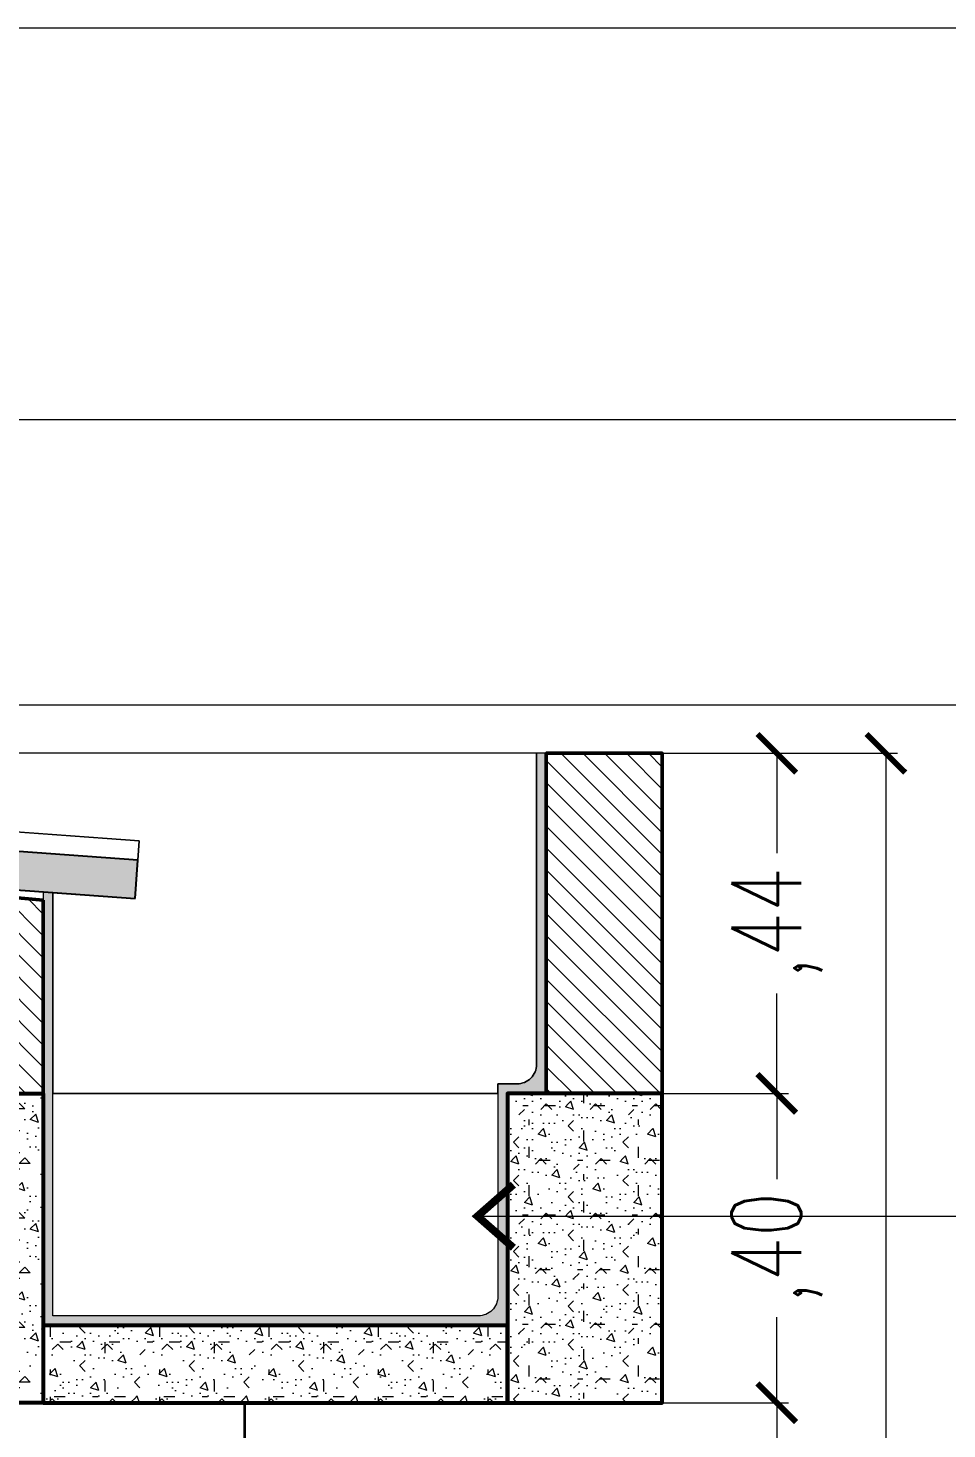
# Model space of a CAD drawing. Header units: millimetres. Extents: x 216 to 2687, y 57 to 1099.
# Drawn here: x 442.221 to 443.409, y 61.602 to 63.413 of the extents above; entities that cross this region are included whole.
import ezdxf

# ---------------------------------------------------------------- set-up
doc = ezdxf.new("R2010")
doc.units = ezdxf.units.MM
doc.header["$LTSCALE"] = 0.5
doc.header["$PDMODE"] = 35
doc.linetypes.add('DASHDOT2', pattern=[12.7, 6.35, -3.175, 0, -3.175])
for name, color, linetype, lineweight in [('A-COLS-ACHU', 47, 'Continuous', 0), ('A-COTAS', 7, 'Continuous', 9), ('A-CUBT', 133, 'Continuous', 15), ('A-CUBT-BORD', 20, 'Continuous', 25), ('A-ECON-VIGA', 2, 'Continuous', 53), ('A-MURO', 5, 'Continuous', 50), ('A-MURO-ACHU', 250, 'Continuous', 0), ('A-PLAN-1', 2, 'Continuous', 35), ('A-PLAN-3', 146, 'Continuous', 5), ('A-PLAN-ACHU1', 105, 'Continuous', 9), ('A-PLAN-ACHU3', 250, 'Continuous', 0), ('A-TEXT-FLEC', 4, 'Continuous', 9)]:
    doc.layers.add(name, color=color, linetype=linetype, lineweight=lineweight)
doc.styles.add('Cotas', font='romans.shx', dxfattribs={"width": 0.75})
doc.dimstyles.new("1-25'", dxfattribs={"dimtxt": 0.075, "dimasz": 0.05, "dimexe": 0.015, "dimexo": 0, "dimgap": 0.02, "dimtad": 0, "dimzin": 4, "dimtxsty": 'Cotas', "dimblk": 'ARCHTICK', "dimcen": 0.09, "dimclrd": 142, "dimclre": 2, "dimclrt": 2, "dimadec": 0, "dimazin": 0, "dimtfac": 1, "dimtmove": 0, "dimatfit": 3, "dimfxl": 0.1, "dimlwd": 13, "dimlwe": 9, "dimarcsym": 2})
pattern_1 = [(315.0000597, (-2414.348867, -998.31859), (0.01414212088, 0.01414215036), [])]

# ---------------------------------------------------------------- blocks, each defined once
blk = doc.blocks.new('*U680')
at = {"layer": 'A-TEXT-FLEC'}
blk.add_lwpolyline([(0, 0), (0, 0), (4.2415, 0)], dxfattribs=at)
blk = doc.blocks.new('*U678')
at = {"layer": 'A-TEXT-FLEC'}
blk.add_lwpolyline([(0, 0), (0, 0), (4.5206, 0)], dxfattribs=at)
blk = doc.blocks.new('*U679')
at = {"layer": 'A-TEXT-FLEC'}
blk.add_lwpolyline([(0, 0), (0, 0), (5.0856, 0)], dxfattribs=at)
blk = doc.blocks.new('_ArchTick')
at = {"color": 0, "linetype": 'ByBlock', "const_width": 0.15}
blk.add_lwpolyline([(-0.5, -0.5), (0.5, 0.5)], dxfattribs=at)
blk = doc.blocks.new('*D709')
at = {"layer": 'A-COTAS', "color": 2, "linetype": 'DASHDOT2', "lineweight": 9, "transparency": 16777216}
for p, q in [((443.0405, 62.4754), (443.2036, 62.4754)), ((443.0405, 62.0354), (443.2036, 62.0354))]:
    blk.add_line(p, q, dxfattribs=at)
at = {"layer": 'A-COTAS', "color": 142, "linetype": 'Continuous', "lineweight": 13, "transparency": 16777216}
for p, q in [((443.1886, 62.4754), (443.1886, 62.3461)), ((443.1886, 62.0354), (443.1886, 62.1647))]:
    blk.add_line(p, q, dxfattribs=at)
at = {"layer": 'DEFPOINTS', "color": 0, "transparency": 16777216}
for p in [(443.0405, 62.4754), (443.0405, 62.0354), (443.1886, 62.0354)]:
    blk.add_point(p, dxfattribs=at)
at = {"layer": 'A-COTAS', "color": 142, "lineweight": 13, "transparency": 16777216, "xscale": 0.05, "yscale": 0.05, "zscale": 0.05}
for p, rotation in [((443.1886, 62.4754), 90), ((443.1886, 62.0354), 270)]:
    blk.add_blockref('_ArchTick', p, dxfattribs=dict(at, rotation=rotation))
at = {"layer": 'A-COTAS', "color": 2, "transparency": 16777216, "insert": (443.1886, 62.2554), "char_height": 0.09, "attachment_point": 5, "rotation": 90, "style": 'Cotas'}
blk.add_mtext(',44', dxfattribs=at)
blk = doc.blocks.new('*D710')
at = {"layer": 'A-COTAS', "color": 2, "linetype": 'DASHDOT2', "lineweight": 9, "transparency": 16777216}
for p, q in [((443.0405, 62.0354), (443.2036, 62.0354)), ((443.0405, 61.6354), (443.2036, 61.6354))]:
    blk.add_line(p, q, dxfattribs=at)
at = {"layer": 'A-COTAS', "color": 142, "linetype": 'Continuous', "lineweight": 13, "transparency": 16777216}
for p, q in [((443.1886, 62.0354), (443.1886, 61.9245)), ((443.1886, 61.6354), (443.1886, 61.7463))]:
    blk.add_line(p, q, dxfattribs=at)
at = {"layer": 'DEFPOINTS', "color": 0, "transparency": 16777216}
for p in [(443.0405, 62.0354), (443.0405, 61.6354), (443.1886, 61.6354)]:
    blk.add_point(p, dxfattribs=at)
at = {"layer": 'A-COTAS', "color": 142, "lineweight": 13, "transparency": 16777216, "xscale": 0.05, "yscale": 0.05, "zscale": 0.05}
for p, rotation in [((443.1886, 62.0354), 90), ((443.1886, 61.6354), 270)]:
    blk.add_blockref('_ArchTick', p, dxfattribs=dict(at, rotation=rotation))
at = {"layer": 'A-COTAS', "color": 2, "transparency": 16777216, "insert": (443.1886, 61.8354), "char_height": 0.09, "attachment_point": 5, "rotation": 90, "style": 'Cotas'}
blk.add_mtext(',40', dxfattribs=at)
blk = doc.blocks.new('*D711')
at = {"layer": 'A-COTAS', "color": 2, "linetype": 'DASHDOT2', "lineweight": 9, "transparency": 16777216}
for p, q in [((443.0405, 61.6354), (443.2036, 61.6354)), ((442.9455, 58.6354), (443.2036, 58.6354))]:
    blk.add_line(p, q, dxfattribs=at)
at = {"layer": 'A-COTAS', "color": 142, "linetype": 'Continuous', "lineweight": 13, "transparency": 16777216}
for p, q in [((443.1886, 61.6354), (443.1886, 60.2583)), ((443.1886, 58.6354), (443.1886, 60.0126))]:
    blk.add_line(p, q, dxfattribs=at)
at = {"layer": 'DEFPOINTS', "color": 0, "transparency": 16777216}
for p in [(443.0405, 61.6354), (442.9455, 58.6354), (443.1886, 58.6354)]:
    blk.add_point(p, dxfattribs=at)
at = {"layer": 'A-COTAS', "color": 142, "lineweight": 13, "transparency": 16777216, "xscale": 0.05, "yscale": 0.05, "zscale": 0.05}
for p, rotation in [((443.1886, 61.6354), 90), ((443.1886, 58.6354), 270)]:
    blk.add_blockref('_ArchTick', p, dxfattribs=dict(at, rotation=rotation))
at = {"layer": 'A-COTAS', "color": 2, "transparency": 16777216, "insert": (443.1886, 60.1354), "char_height": 0.09, "attachment_point": 5, "rotation": 90, "style": 'Cotas'}
blk.add_mtext('3,00', dxfattribs=at)
blk = doc.blocks.new('*D713')
at = {"layer": 'A-COTAS', "color": 2, "linetype": 'DASHDOT2', "lineweight": 9, "transparency": 16777216}
for p, q in [((443.0405, 62.4754), (443.3445, 62.4754)), ((443.043, 58.4332), (443.3445, 58.4332))]:
    blk.add_line(p, q, dxfattribs=at)
at = {"layer": 'A-COTAS', "color": 142, "linetype": 'Continuous', "lineweight": 13, "transparency": 16777216}
for p, q in [((443.3295, 62.4754), (443.3295, 60.5788)), ((443.3295, 58.4332), (443.3295, 60.3299))]:
    blk.add_line(p, q, dxfattribs=at)
at = {"layer": 'DEFPOINTS', "color": 0, "transparency": 16777216}
for p in [(443.0405, 62.4754), (443.043, 58.4332), (443.3295, 58.4332)]:
    blk.add_point(p, dxfattribs=at)
at = {"layer": 'A-COTAS', "color": 142, "lineweight": 13, "transparency": 16777216, "xscale": 0.05, "yscale": 0.05, "zscale": 0.05}
for p, rotation in [((443.3295, 62.4754), 90), ((443.3295, 58.4332), 270)]:
    blk.add_blockref('_ArchTick', p, dxfattribs=dict(at, rotation=rotation))
at = {"layer": 'A-COTAS', "color": 2, "transparency": 16777216, "insert": (443.3295, 60.4543), "char_height": 0.09, "attachment_point": 5, "rotation": 90, "style": 'Cotas'}
blk.add_mtext('4,04', dxfattribs=at)
blk = doc.blocks.new('*U747')
at = {"layer": 'A-TEXT-FLEC'}
blk.add_lwpolyline([(2.6172, 0), (0, 0), (0, 0.137)], dxfattribs=at)
at = {"layer": 'A-TEXT-FLEC', "const_width": 0.01}
blk.add_lwpolyline([(2.5708, -0.0408), (2.6172, 0), (2.5708, 0.0408)], dxfattribs=at)

msp = doc.modelspace()

# ---------------------------------------------------------------- hatches: boundary and pattern name
at = {"layer": 'A-COLS-ACHU'}
h = msp.add_hatch(dxfattribs=at)
h.set_pattern_fill('CONCRETE', color=256, scale=0.1, angle=45, style=0, pattern_type=2)
h.set_pattern_definition([(90, (440.48407, 61.47119), (-0.070711, 0.070711), [0.014142, -0.028285, 0.007071, -0.042426, 0.014142, -0.0353554]), (180, (440.526494, 61.52069), (-0.070711, -0.070711), [0.0141421, -0.021213, 0.007071, -0.035355, 0.0141421, -0.0494982]), (108.435, (440.484067, 61.44998), (-0.0707107, 0.0707107), [0.01118, -0.04472, 0.01118, -0.0447234]), (161.565, (440.484067, 61.44998), (-0.0707107, 0.0707107), [0.01118, -0.04472, 0.01118, -0.0447234]), (45, (440.477, 61.45705), (-0.0707107, 0.0707107), [0.005, -0.04, 0.01, -0.04, 0.005]), (45, (440.46639, 61.46766), (-0.0707107, 0.0707107), [-0.015, 0.01, -0.04, 0, -0.035, 0]), (45, (440.46285, 61.47119), (-0.0707107, 0.0707107), [-0.04, 0, -0.03, 0.01, -0.02, 0]), (45, (440.45225, 61.4818), (-0.0707107, 0.0707107), [-0.02, 0, -0.025, 0.01, -0.045, 0]), (45, (440.44164, 61.49241), (-0.0707107, 0.0707107), [-0.02, 0.01, -0.04, 0.01, -0.02, 0]), (45, (440.42396, 61.51008), (-0.0707107, 0.0707107), [-0.015, 0.01, -0.02, 0, -0.055, 0]), (45, (440.42043, 61.51362), (-0.0707107, 0.0707107), [-0.02, 0, -0.06, 0.01, -0.01, 0]), (135, (440.47346, 61.46766), (-0.0707107, -0.0707107), [-0.03, 0, -0.03, 0, -0.04, 0]), (135, (440.49467, 61.46059), (-0.0707107, -0.0707107), [-0.015, 0.01, -0.04, 0, -0.035, 0]), (135, (440.50174, 61.46766), (-0.0707107, -0.0707107), [-0.04, 0, -0.035, 0.01, -0.015, 0]), (135, (440.54064, 61.50655), (-0.0707107, -0.0707107), [-0.02, 0.01, -0.05, 0.01, -0.01, 0]), (135, (440.48407, 61.46412), (-0.0707107, -0.0707107), [-0.03, 0, -0.035, 0, -0.035, 0]), (135, (440.49114, 61.47119), (-0.0707107, -0.0707107), [-0.025, 0, -0.055, 0, -0.02, 0]), (135, (440.49467, 61.4818), (-0.0707107, -0.0707107), [-0.05, 0, -0.015, 0, -0.035, 0]), (135, (440.50528, 61.47826), (-0.0707107, -0.0707107), [-0.045, 0, -0.02, 0, -0.025, 0]), (135, (440.50174, 61.49594), (-0.0707107, -0.0707107), [-0.04, 0, -0.015, 0, -0.04, 0]), (135, (440.50174, 61.50301), (-0.0707107, -0.0707107), [-0.045, 0, -0.02, 0, -0.035, 0]), (135, (440.52296, 61.48887), (-0.0707107, -0.0707107), [-0.06, 0, -0.025, 0, -0.015, 0]), (135, (440.51589, 61.50301), (-0.0707107, -0.0707107), [-0.02, 0, -0.04, 0, -0.04, 0]), (135, (440.52296, 61.50301), (-0.0707107, -0.0707107), [-0.045, 0, -0.025, 0, -0.03, 0]), (135, (440.53003, 61.50301), (-0.0707107, -0.0707107), [-0.04, 0, -0.03, 0, -0.03, 0]), (135, (440.53356, 61.51362), (-0.0707107, -0.0707107), [-0.03, 0, -0.03, 0, -0.04, 0]), (135, (440.5371, 61.52423), (-0.0707107, -0.0707107), [-0.04, 0, -0.02, 0, -0.04, 0]), (135, (440.5371, 61.5313), (-0.0707107, -0.0707107), [-0.015, 0, -0.06, 0, -0.025, 0])])
h.paths.add_polyline_path([(441.9405, 62.0354), (442.2405, 62.0354), (442.2405, 61.6354), (441.9405, 61.6354)])
h = msp.add_hatch(dxfattribs=at)
h.set_pattern_fill('CONCRETE', color=256, scale=0.1, angle=45, style=0, pattern_type=2)
h.set_pattern_definition([(90, (-2416.75531, -998.48282), (-0.070711, 0.070711), [0.014142, -0.028285, 0.007071, -0.042426, 0.014142, -0.0353553562]), (180, (-2416.712885, -998.433325), (-0.070711, -0.070711), [0.0141421, -0.021213, 0.007071, -0.035355, 0.0141421, -0.0494981562]), (108.4349488, (-2416.75531, -998.504036), (-0.0707106781, 0.0707106781), [0.01118, -0.04472, 0.01118, -0.0447233989]), (161.5650512, (-2416.75531, -998.504036), (-0.07071067815, 0.0707106781), [0.01118, -0.04472, 0.01118, -0.0447233989]), (45, (-2416.76238, -998.49696), (-0.070710678, 0.070710678), [0.005, -0.04, 0.01, -0.04, 0.005]), (45, (-2416.77299, -998.48636), (-0.070710678, 0.070710678), [-0.015, 0.01, -0.04, 0, -0.035, 0]), (45, (-2416.77652, -998.48282), (-0.070710678, 0.070710678), [-0.04, 0, -0.03, 0.01, -0.02, 0]), (45, (-2416.78713, -998.47222), (-0.070710678, 0.070710678), [-0.02, 0, -0.025, 0.01, -0.045, 0]), (45, (-2416.79774, -998.46161), (-0.070710678, 0.070710678), [-0.02, 0.01, -0.04, 0.01, -0.02, 0]), (45, (-2416.81542, -998.44393), (-0.070710678, 0.070710678), [-0.015, 0.01, -0.02, 0, -0.055, 0]), (45, (-2416.81895, -998.4404), (-0.070710678, 0.070710678), [-0.02, 0, -0.06, 0.01, -0.01, 0]), (135, (-2416.76592, -998.48636), (-0.070710678, -0.070710678), [-0.03, 0, -0.03, 0, -0.04, 0]), (135, (-2416.74471, -998.49343), (-0.070710678, -0.070710678), [-0.015, 0.01, -0.04, 0, -0.035, 0]), (135, (-2416.73763, -998.48636), (-0.070710678, -0.070710678), [-0.04, 0, -0.035, 0.01, -0.015, 0]), (135, (-2416.69874, -998.44747), (-0.070710678, -0.070710678), [-0.02, 0.01, -0.05, 0.01, -0.01, 0]), (135, (-2416.75531, -998.48989), (-0.070710678, -0.070710678), [-0.03, 0, -0.035, 0, -0.035, 0]), (135, (-2416.74824, -998.48282), (-0.070710678, -0.070710678), [-0.025, 0, -0.055, 0, -0.02, 0]), (135, (-2416.74471, -998.47222), (-0.070710678, -0.070710678), [-0.05, 0, -0.015, 0, -0.035, 0]), (135, (-2416.7341, -998.47575), (-0.070710678, -0.070710678), [-0.045, 0, -0.02, 0, -0.025, 0]), (135, (-2416.73763, -998.45807), (-0.070710678, -0.070710678), [-0.04, 0, -0.015, 0, -0.04, 0]), (135, (-2416.73763, -998.451), (-0.070710678, -0.070710678), [-0.045, 0, -0.02, 0, -0.035, 0]), (135, (-2416.71642, -998.46514), (-0.070710678, -0.070710678), [-0.06, 0, -0.025, 0, -0.015, 0]), (135, (-2416.72349, -998.451), (-0.070710678, -0.070710678), [-0.02, 0, -0.04, 0, -0.04, 0]), (135, (-2416.71642, -998.451), (-0.070710678, -0.070710678), [-0.045, 0, -0.025, 0, -0.03, 0]), (135, (-2416.70935, -998.451), (-0.070710678, -0.070710678), [-0.04, 0, -0.03, 0, -0.03, 0]), (135, (-2416.70581, -998.4404), (-0.070710678, -0.070710678), [-0.03, 0, -0.03, 0, -0.04, 0]), (135, (-2416.70228, -998.42979), (-0.070710678, -0.070710678), [-0.04, 0, -0.02, 0, -0.04, 0]), (135, (-2416.70228, -998.42272), (-0.070710678, -0.070710678), [-0.015, 0, -0.06, 0, -0.025, 0])])
h.paths.add_polyline_path([(443.0405, 62.0354), (442.8405, 62.0354), (442.8405, 61.6354), (443.0405, 61.6354)])
h = msp.add_hatch(dxfattribs=at)
h.set_pattern_fill('CONCRETE', color=256, scale=0.1, angle=45, style=0, pattern_type=2)
h.set_pattern_definition([(90, (-5235.56082, -2058.25139), (-0.070711, 0.070711), [0.014142, -0.028285, 0.007071, -0.042426, 0.014142, -0.0353553562]), (180, (-5235.518396, -2058.201894), (-0.070711, -0.070711), [0.0141421, -0.021213, 0.007071, -0.035355, 0.0141421, -0.0494981562]), (108.4349488, (-5235.560823, -2058.272604), (-0.0707106781, 0.07071067812), [0.01118, -0.04472, 0.01118, -0.0447233989]), (161.5650512, (-5235.560823, -2058.272604), (-0.07071067815, 0.0707106781), [0.01118, -0.04472, 0.01118, -0.0447233989]), (45, (-5235.56789, -2058.26553), (-0.0707106781, 0.0707106781), [0.005, -0.04, 0.01, -0.04, 0.005]), (45, (-5235.5785, -2058.25493), (-0.0707106781, 0.0707106781), [-0.015, 0.01, -0.04, 0, -0.035, 0]), (45, (-5235.58204, -2058.25139), (-0.0707106781, 0.0707106781), [-0.04, 0, -0.03, 0.01, -0.02, 0]), (45, (-5235.59264, -2058.24078), (-0.0707106781, 0.0707106781), [-0.02, 0, -0.025, 0.01, -0.045, 0]), (45, (-5235.60325, -2058.23018), (-0.0707106781, 0.0707106781), [-0.02, 0.01, -0.04, 0.01, -0.02, 0]), (45, (-5235.62093, -2058.2125), (-0.0707106781, 0.0707106781), [-0.015, 0.01, -0.02, 0, -0.055, 0]), (45, (-5235.62446, -2058.20896), (-0.0707106781, 0.0707106781), [-0.02, 0, -0.06, 0.01, -0.01, 0]), (135, (-5235.57143, -2058.25493), (-0.0707106781, -0.0707106781), [-0.03, 0, -0.03, 0, -0.04, 0]), (135, (-5235.55022, -2058.262), (-0.0707106781, -0.0707106781), [-0.015, 0.01, -0.04, 0, -0.035, 0]), (135, (-5235.54315, -2058.25493), (-0.0707106781, -0.0707106781), [-0.04, 0, -0.035, 0.01, -0.015, 0]), (135, (-5235.50425, -2058.21604), (-0.0707106781, -0.0707106781), [-0.02, 0.01, -0.05, 0.01, -0.01, 0]), (135, (-5235.56082, -2058.25846), (-0.0707106781, -0.0707106781), [-0.03, 0, -0.035, 0, -0.035, 0]), (135, (-5235.55375, -2058.25139), (-0.0707106781, -0.0707106781), [-0.025, 0, -0.055, 0, -0.02, 0]), (135, (-5235.55022, -2058.24078), (-0.0707106781, -0.0707106781), [-0.05, 0, -0.015, 0, -0.035, 0]), (135, (-5235.53961, -2058.24432), (-0.0707106781, -0.0707106781), [-0.045, 0, -0.02, 0, -0.025, 0]), (135, (-5235.54315, -2058.22664), (-0.0707106781, -0.0707106781), [-0.04, 0, -0.015, 0, -0.04, 0]), (135, (-5235.54315, -2058.21957), (-0.0707106781, -0.0707106781), [-0.045, 0, -0.02, 0, -0.035, 0]), (135, (-5235.52193, -2058.23371), (-0.0707106781, -0.0707106781), [-0.06, 0, -0.025, 0, -0.015, 0]), (135, (-5235.529, -2058.21957), (-0.0707106781, -0.0707106781), [-0.02, 0, -0.04, 0, -0.04, 0]), (135, (-5235.52193, -2058.21957), (-0.0707106781, -0.0707106781), [-0.045, 0, -0.025, 0, -0.03, 0]), (135, (-5235.51486, -2058.21957), (-0.0707106781, -0.0707106781), [-0.04, 0, -0.03, 0, -0.03, 0]), (135, (-5235.51133, -2058.20896), (-0.0707106781, -0.0707106781), [-0.03, 0, -0.03, 0, -0.04, 0]), (135, (-5235.50779, -2058.19836), (-0.0707106781, -0.0707106781), [-0.04, 0, -0.02, 0, -0.04, 0]), (135, (-5235.50779, -2058.19129), (-0.0707106781, -0.0707106781), [-0.015, 0, -0.06, 0, -0.025, 0])])
h.paths.add_polyline_path([(442.8405, 61.7354), (442.2385, 61.7354), (442.2385, 61.6354), (442.8405, 61.6354)])
at = {"layer": 'A-MURO-ACHU'}
h = msp.add_hatch(dxfattribs=at)
h.set_pattern_fill('_USER', color=256, scale=0.02, angle=-44.9999, pattern_type=0)
h.set_pattern_definition(pattern_1)
h.paths.add_polyline_path([(442.8905, 62.0354), (442.8905, 62.4754), (443.0405, 62.4754), (443.0405, 62.0354)])
h = msp.add_hatch(dxfattribs=at)
h.set_pattern_fill('_USER', color=256, scale=0.02, angle=-44.9999, pattern_type=0)
h.set_pattern_definition(pattern_1)
h.paths.add_polyline_path([(442.2405, 62.2854), (442.2405, 62.0354), (442.1205, 62.0354), (442.1205, 62.2963)])
at = {"layer": 'A-PLAN-ACHU3'}
h = msp.add_hatch(dxfattribs=at)
h.set_pattern_fill('ANSI33', color=256, scale=0.001, angle=-88.5715)
h.set_pattern_definition([(50.6473843, (-2355.777813, -1033.7658636), (-0.004910189817, 0.00402647935), []), (50.6473843, (-2355.773345, -1033.765422), (-0.004910189817, 0.00402647935), [0.003175, -0.0015875])])
h.paths.add_polyline_path([(442.3591, 62.2875), (442.3628, 62.3373), (436.7155, 62.7485), (436.7155, 62.6983)])
h = msp.add_hatch(dxfattribs=at)
h.set_pattern_fill('SAND', color=256, scale=0.01, pattern_type=2)
h.set_pattern_definition([(0, (-5013.4709493, -2198.4595083), (0.0059, 0.0043), [0, -0.0024, 0, -0.0032, 0, -0.0056]), (10, (-5013.466849, -2198.454908), (0.003308870289, 0.008300685358), [0, -0.0062, 0, -0.0014, 0, -0.0053]), (20, (-5013.470249, -2198.455908), (0.002107401686, 0.009706124774), [0, -0.0043, 0, -0.0029, 0, -0.0063]), (30, (-5013.466349, -2198.456908), (0.000237306696, 0.007988972746), [0, -0.0056, 0, -0.0071, 0, -0.0051]), (40, (-5013.4680493, -2198.4579083), (0.002800836002, 0.0084855947163), [0, -0.0041, 0, -0.0033, 0, -0.0057]), (50, (-5013.4638493, -2198.4589083), (-0.0015408381874, 0.006253464454), [0, -0.0012, 0, -0.0079, 0, -0.0047]), (60, (-5013.465749, -2198.459908), (-0.001502370205, 0.0107978184725), [0, -0.0015, 0, -0.0047, 0, -0.0054]), (70, (-5013.4681493, -2198.4609083), (-0.002817697425, 0.0057079401908), [0, -0.0028, 0, -0.0032, 0, -0.0073]), (80, (-5013.4674493, -2198.4619083), (-0.0034187673268, 0.0071015512365), [0, -0.0036, 0, -0.0043]), (90, (-5013.463149, -2198.462908), (-0.0067, 0.0046), [0, -0.0055, 0, -0.0031, 0, -0.0073]), (100, (-5013.4715493, -2198.461908), (-0.006058940899, 0.002688723709), [0, -0.0028, 0, -0.0058, 0, -0.0066]), (110, (-5013.4705493, -2198.4609083), (-0.006272445982, 0.0049534252194), [0, -0.0048, 0, -0.0038, 0, -0.0053]), (120, (-5013.469549, -2198.459908), (-0.0089193575035, 0.003048780367), [0, -0.0066, 0, -0.0021, 0, -0.0076]), (130, (-5013.4685493, -2198.4589083), (-0.0066065346206, -6.08301483e-05), [0, -0.0038, 0, -0.0014, 0, -0.0078]), (140, (-5013.467549, -2198.457908), (-0.010388380141, -0.001334750183), [0, -0.0011, 0, -0.0058, 0, -0.0048]), (150, (-5013.466549, -2198.456908), (-0.00803993464, -0.003325575286), [0, -0.0028, 0, -0.0033, 0, -0.0064]), (160, (-5013.465549, -2198.455908), (-0.009895098626, -0.005550407478), [0, -0.0059, 0, -0.0024, 0, -0.0041]), (170, (-5013.464549, -2198.454908), (-0.004847909667, -0.0050346570746), [0, -0.0038, 0, -0.0022, 0, -0.0077])])
edge = h.paths.add_edge_path()
edge.add_line((442.253, 61.7479), (442.253, 62.2952))
edge.add_line((442.253, 62.2952), (442.2405, 62.2961))
edge.add_line((442.2405, 62.2961), (442.2405, 61.7354))
edge.add_line((442.2405, 61.7354), (442.8405, 61.7354))
edge.add_line((442.8405, 61.7354), (442.8405, 62.0354))
edge.add_line((442.8405, 62.0354), (442.8905, 62.0354))
edge.add_line((442.8905, 62.0354), (442.8905, 62.4754))
edge.add_line((442.8905, 62.4754), (442.878, 62.4754))
edge.add_line((442.878, 62.4754), (442.878, 62.0729))
edge.add_arc((442.853, 62.0729), 0.025, -90, 0, ccw=False)
edge.add_line((442.853, 62.0479), (442.828, 62.0479))
edge.add_line((442.828, 62.0479), (442.828, 61.7729))
edge.add_arc((442.803, 61.7729), 0.025, -90, 0, ccw=False)
edge.add_line((442.803, 61.7479), (442.253, 61.7479))

# ---------------------------------------------------------------- linework, layer by layer
at = {"layer": 'A-CUBT'}
msp.add_lwpolyline([(442.3628, 62.3373), (442.3646, 62.3623), (436.7155, 62.7735), (436.7155, 62.7485), (442.3628, 62.3373)], close=True, dxfattribs=at)
at = {"layer": 'A-CUBT-BORD'}
msp.add_lwpolyline([(442.3591, 62.2875), (442.3628, 62.3373), (436.7155, 62.7485), (436.7155, 62.6983)], close=True, dxfattribs=at)
at = {"layer": 'A-ECON-VIGA'}
for points in [[(441.9405, 62.0354), (442.2405, 62.0354), (442.2405, 61.6354), (441.9405, 61.6354)], [(443.0405, 62.0354), (442.8405, 62.0354), (442.8405, 61.6354), (443.0405, 61.6354)], [(442.8405, 61.7354), (442.2405, 61.7354), (442.2405, 61.6354), (442.8405, 61.6354)]]:
    msp.add_lwpolyline(points, close=True, dxfattribs=at)
at = {"layer": 'A-MURO'}
for points in [[(442.8905, 62.0354), (442.8905, 62.4754), (443.0405, 62.4754), (443.0405, 62.0354)], [(442.2405, 62.2854), (442.2405, 62.0354), (442.1205, 62.0354), (442.1205, 62.2963)]]:
    msp.add_lwpolyline(points, close=True, dxfattribs=at)
at = {"layer": 'A-PLAN-1'}
msp.add_lwpolyline([(441.8905, 60.6854), (441.8905, 61.6354), (442.2405, 61.6354), (442.2405, 61.6354), (442.5005, 61.6354), (442.5005, 60.6854)], close=True, dxfattribs=at)
at = {"layer": 'A-PLAN-3', "color": 252}
msp.add_lwpolyline([(442.878, 62.4754), (440.8104, 62.4754), (442.3646, 62.3623), (442.3591, 62.2875), (442.253, 62.2952), (442.253, 62.0354), (442.828, 62.0354), (442.828, 62.0479), (442.853, 62.0479, 0.414214), (442.878, 62.0729)], format="xyb", close=True, dxfattribs=at)
at = {"layer": 'A-PLAN-3'}
for points in [[(442.2405, 62.0354), (442.2405, 61.7354), (442.8405, 61.7354), (442.8405, 62.0354)], [(442.828, 62.0354), (442.253, 62.0354)]]:
    msp.add_lwpolyline(points, dxfattribs=at)
at = {"layer": 'A-PLAN-3', "color": 252}
msp.add_lwpolyline([(442.253, 62.0354), (442.828, 62.0354)], dxfattribs=at)
at = {"layer": 'A-PLAN-ACHU1'}
msp.add_lwpolyline([(442.253, 61.7479), (442.253, 62.2952), (442.2405, 62.2961), (442.2405, 61.7354), (442.8405, 61.7354), (442.8405, 62.0354), (442.8905, 62.0354), (442.8905, 62.4754), (442.878, 62.4754), (442.878, 62.0729, -0.414214), (442.853, 62.0479), (442.828, 62.0479), (442.828, 61.7729, -0.414214), (442.803, 61.7479)], format="xyb", close=True, dxfattribs=at)

# ---------------------------------------------------------------- block references
at = {"layer": 'A-TEXT-FLEC', "xscale": -1}
for name, p in [('*U679', (445.4189, 63.4133)), ('*U678', (445.4189, 62.9067)), ('*U680', (445.4189, 62.5378)), ('*U747', (445.4189, 61.8767))]:
    msp.add_blockref(name, p, dxfattribs=at)

# ---------------------------------------------------------------- dimensions: what is measured, and where the dimension line sits
at = {"layer": 'A-COTAS'}
for base, p1, p2, picture, middle in [((443.1886, 62.0354), (443.0405, 62.4754), (443.0405, 62.0354), '*D709', (443.1886, 62.2554)), ((443.3295, 58.4332), (443.0405, 62.4754), (443.043, 58.4332), '*D713', (443.3295, 60.4543)), ((443.1886, 61.6354), (443.0405, 62.0354), (443.0405, 61.6354), '*D710', (443.1886, 61.8354)), ((443.1886, 58.6354), (443.0405, 61.6354), (442.9455, 58.6354), '*D711', (443.1886, 60.1354))]:
    dim = msp.add_linear_dim(base=base, p1=p1, p2=p2, angle=90, dimstyle="1-25'", override={"dimtxt": 0.09}, dxfattribs=at)
    dim.commit()
    dim.dimension.update_dxf_attribs({"geometry": picture, "text_midpoint": middle})

doc.saveas('drawing.dxf')
